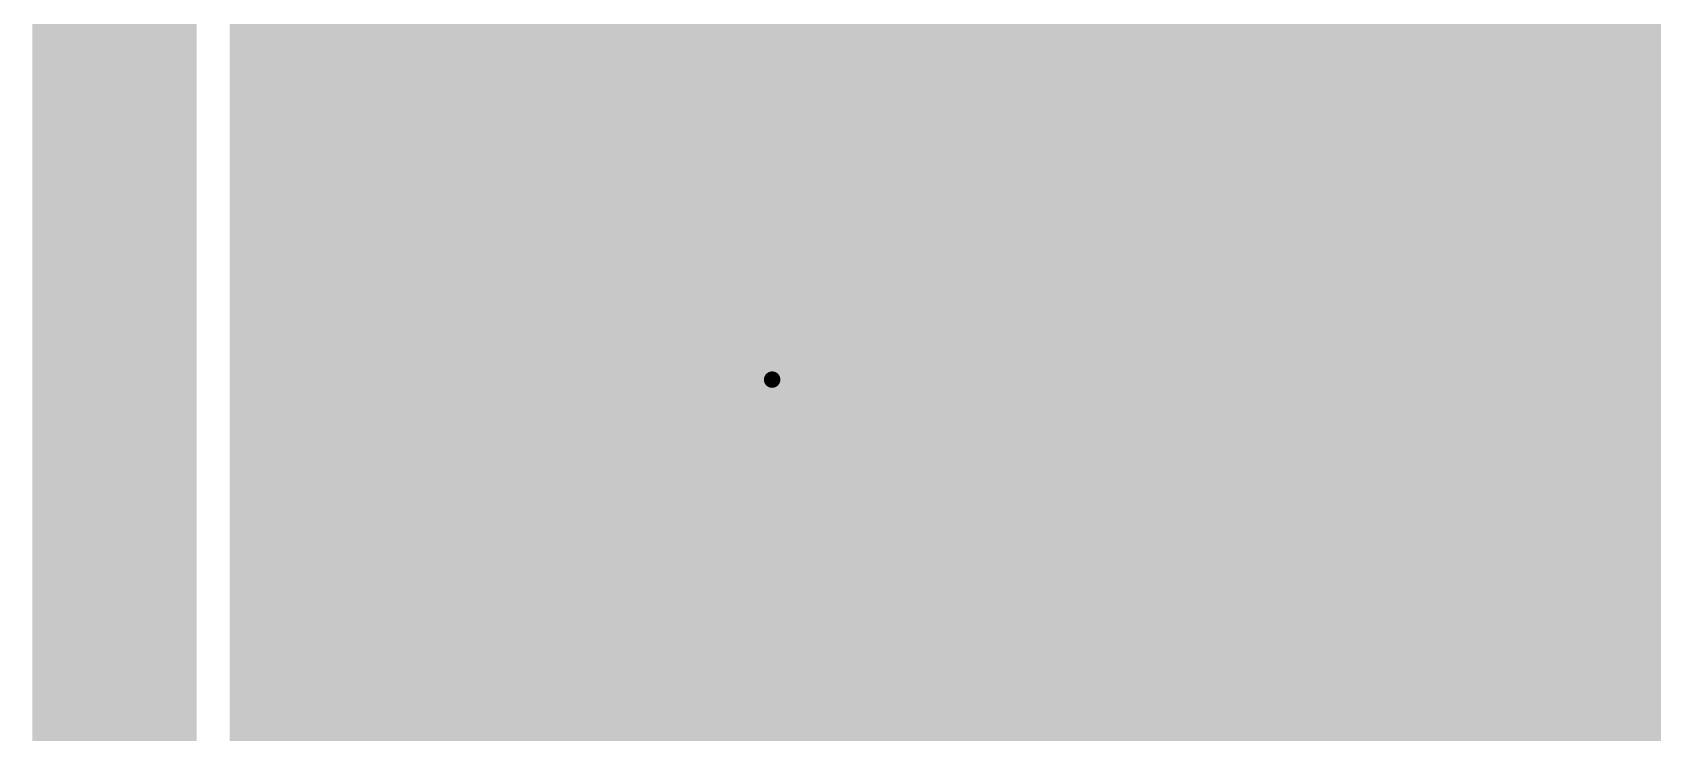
# Model space of a CAD drawing. Extents: x -1 to 119, y -42 to 51.
# Drawn here: x -0.64 to 11.88, y 7.43 to 12.84 of the extents above; entities that cross this region are included whole.
import ezdxf

# ---------------------------------------------------------------- set-up
doc = ezdxf.new("R2010")
doc.units = 0
doc.header["$MEASUREMENT"] = 0
doc.layers.get('0').update_dxf_attribs({"linetype": 'CONTINUOUS'})
for name, color, linetype in [('22-304-0_BOT', 7, 'CONTINUOUS'), ('22-304-0_DRD', 7, 'CONTINUOUS'), ('22-304-0_GND', 6, 'CONTINUOUS'), ('22-304-0_IN1', 4, 'CONTINUOUS'), ('22-304-0_SMB', 3, 'CONTINUOUS'), ('22-304-0_SMT', 5, 'CONTINUOUS'), ('22-304-0_SPT', 10, 'CONTINUOUS'), ('22-304-0_SST', 14, 'CONTINUOUS'), ('22-304-0_TOP', 9, 'CONTINUOUS'), ('THRUHOLE_TAP', 11, 'CONTINUOUS')]:
    doc.layers.add(name, color=color, linetype=linetype)

# ---------------------------------------------------------------- blocks, each defined once
blk = doc.blocks.new('ROUND_18')
at = {"const_width": 3.50012}
blk.add_lwpolyline([(-1.75006, 0, 1), (1.75006, 0, 1)], format="xyb", close=True, dxfattribs=at)
blk = doc.blocks.new('ROUND_60')
at = {"const_width": 0.35052}
blk.add_lwpolyline([(-0.17526, 0, 1), (0.17526, 0, 1)], format="xyb", close=True, dxfattribs=at)
blk = doc.blocks.new('ROUND_64')
at = {"const_width": 0.35052}
blk.add_lwpolyline([(-0.17526, 0, 1), (0.17526, 0, 1)], format="xyb", close=True, dxfattribs=at)
blk = doc.blocks.new('ROUND_82')
at = {"const_width": 0.0635}
blk.add_lwpolyline([(-0.03175, 0, 1), (0.03175, 0, 1)], format="xyb", close=True, dxfattribs=at)
blk = doc.blocks.new('RECTANGLE_2')
blk.add_solid([(0.4826, 0.4064), (0.4826, -0.4064), (-0.4826, 0.4064), (-0.4826, -0.4064)])
blk = doc.blocks.new('RECTANGLE_6')
blk.add_solid([(0.4064, 0.4826), (0.4064, -0.4826), (-0.4064, 0.4826), (-0.4064, -0.4826)])
blk = doc.blocks.new('ROUND_87')
at = {"const_width": 0.10033}
blk.add_lwpolyline([(-0.050164, 0, 1), (0.050164, 0, 1)], format="xyb", close=True, dxfattribs=at)

msp = doc.modelspace()

# ---------------------------------------------------------------- linework, layer by layer
at = {"layer": '22-304-0_BOT', "const_width": 0.254}
for points in [[(1.016, 49.022), (1.016, 1.016)], [(1.2446, 44.2468), (1.2446, 5.75056)], [(1.4732, 43.50512), (1.4732, 6.49224)], [(1.7018, 43.053), (1.7018, 6.9469)], [(1.9304, 42.7101), (1.9304, 7.2898)], [(10.6172, 28.5623), (10.6172, 1.016)], [(10.8458, 28.5623), (10.8458, 1.016)], [(11.0744, 28.5623), (11.0744, 1.016)], [(11.303, 28.5623), (11.303, 1.016)], [(11.5316, 28.5623), (11.5316, 1.016)], [(11.7602, 28.5623), (11.7602, 1.016)], [(11.9888, 28.5623), (11.9888, 1.016)], [(2.159, 19.939), (2.159, 7.56666)], [(2.3876, 19.55546), (2.3876, 7.80034)], [(2.6162, 19.32686), (2.6162, 7.99592)], [(2.8448, 19.09826), (2.8448, 8.1661)], [(3.0734, 18.86966), (3.0734, 8.30834)], [(3.302, 18.40738), (3.302, 8.4328)], [(3.5306, 18.16608), (3.5306, 8.5344)], [(3.7592, 18.02892), (3.7592, 8.6233)], [(3.9878, 16.93926), (3.9878, 8.69188)], [(4.2164, 16.71066), (4.2164, 8.74776)], [(4.445, 16.48206), (4.445, 8.7884)], [(4.6736, 16.25346), (4.6736, 8.8138)], [(4.9022, 16.0274), (4.9022, 8.8265)], [(5.1308, 15.89532), (5.1308, 8.8265)], [(5.3594, 15.8623), (5.3594, 8.81126)], [(5.588, 15.8623), (5.588, 8.78332)], [(5.8166, 15.8623), (5.8166, 8.74014)], [(6.0452, 15.8623), (6.0452, 8.68426)], [(6.2738, 15.8623), (6.2738, 8.6106)], [(6.5024, 15.8623), (6.5024, 8.5217)], [(6.731, 15.8623), (6.731, 8.41502)], [(6.9596, 15.8623), (6.9596, 8.28802)], [(7.1882, 15.8623), (7.1882, 8.1407)], [(7.4168, 15.8623), (7.4168, 7.97052)], [(7.6454, 15.8623), (7.6454, 7.76732)], [(7.874, 15.8623), (7.874, 7.52856)], [(8.1026, 15.84706), (8.1026, 7.24408)], [(8.3312, 15.10538), (8.3312, 9.65708)], [(8.5598, 14.89964), (8.5598, 9.86536)], [(9.2456, 14.91488), (9.2456, 9.85012)], [(9.4742, 14.96822), (9.4742, 9.61898)], [(10.3886, 15.01394), (10.3886, 1.016)], [(8.7884, 14.8209), (8.7884, 9.94156)], [(9.017, 14.82598), (9.017, 9.93902)], [(9.7028, 14.84376), (9.7028, 1.016)], [(9.9314, 14.81328), (9.9314, 1.016)], [(10.16, 14.86408), (10.16, 1.016)], [(12.09294, 12.9032), (1.016, 12.9032)], [(12.27836, 12.6746), (1.016, 12.6746)], [(14.37386, 12.446), (1.016, 12.446)], [(13.93444, 12.2174), (1.016, 12.2174)], [(13.57122, 11.9888), (1.016, 11.9888)], [(13.44676, 11.7602), (1.016, 11.7602)], [(13.41628, 11.5316), (1.016, 11.5316)], [(13.46708, 11.303), (1.016, 11.303)], [(13.61694, 11.0744), (1.016, 11.0744)], [(21.40966, 10.8458), (1.016, 10.8458)], [(21.18106, 10.6172), (1.016, 10.6172)], [(21.0439, 10.3886), (1.016, 10.3886)], [(21.0312, 10.16), (1.016, 10.16)], [(8.72744, 9.9314), (1.016, 9.9314)], [(21.0312, 9.9314), (9.05002, 9.9314)], [(8.36422, 9.7028), (1.016, 9.7028)], [(21.0312, 9.7028), (9.41578, 9.7028)], [(8.23976, 9.4742), (1.016, 9.4742)], [(21.0312, 9.4742), (9.5377, 9.4742)], [(8.20928, 9.2456), (1.016, 9.2456)], [(21.0312, 9.2456), (9.56818, 9.2456)], [(8.26008, 9.017), (1.016, 9.017)], [(21.0312, 9.017), (9.51992, 9.017)], [(9.4742, 8.92302), (9.4742, 1.016)], [(4.44246, 8.7884), (1.016, 8.7884)], [(8.40994, 8.7884), (5.55498, 8.7884)], [(8.3312, 8.88238), (8.3312, 6.88848)], [(21.0312, 8.7884), (9.36752, 8.7884)], [(8.5598, 8.67664), (8.5598, 6.40842)], [(9.2456, 8.69188), (9.2456, 1.016)], [(3.58902, 8.5598), (1.016, 8.5598)], [(21.0312, 8.5598), (6.40842, 8.5598)], [(8.7884, 8.5979), (8.7884, 5.55498)], [(9.017, 8.60298), (9.017, 1.016)], [(3.1115, 8.3312), (1.016, 8.3312)], [(21.0312, 8.3312), (6.88848, 8.3312)], [(2.7559, 8.1026), (1.016, 8.1026)], [(21.0312, 8.1026), (7.24408, 8.1026)], [(2.46888, 7.874), (1.016, 7.874)], [(21.04898, 7.874), (7.52856, 7.874)], [(2.23012, 7.6454), (1.016, 7.6454)], [(21.20646, 7.6454), (7.76732, 7.6454)], [(2.02946, 7.4168), (1.016, 7.4168)], [(21.29536, 7.4168), (7.97052, 7.4168)]]:
    msp.add_lwpolyline(points, dxfattribs=at)
for points in [[(8.89, 9.95172, 0.4142136), (8.20928, 9.271)], [(9.57072, 9.271, 0.4142136), (8.89, 9.95172)], [(8.20928, 9.271, 0.4142136), (8.89, 8.59028)], [(8.89, 8.59028, 0.4142136), (9.57072, 9.271)], [(4.99872, 8.82904, 0.4142136), (1.1684, 4.99872)], [(8.82904, 4.99872, 0.4142136), (4.99872, 8.82904)]]:
    msp.add_lwpolyline(points, format="xyb", dxfattribs=at)
at = {"layer": '22-304-0_DRD'}
for points, const_width in [([(117.99062, 0), (0, 0), (0, 50.06086), (117.99062, 50.06086), (117.99062, 0)], 1.27), ([(4.445, 10.795), (4.445, 9.525)], 0.254), ([(5.715, 10.795), (4.445, 10.795)], 0.254), ([(5.715, 10.795), (4.445, 9.525)], 0.254), ([(5.715, 9.525), (4.445, 10.795)], 0.254), ([(5.715, 9.525), (5.715, 10.795)], 0.254), ([(8.255, 9.906), (8.255, 8.636)], 0.254), ([(9.525, 9.906), (8.255, 9.906)], 0.254), ([(9.525, 9.906), (8.255, 8.636)], 0.254), ([(9.525, 8.636), (8.255, 9.906)], 0.254), ([(9.525, 8.636), (9.525, 9.906)], 0.254), ([(4.445, 9.525), (5.715, 9.525)], 0.254), ([(8.255, 8.636), (9.525, 8.636)], 0.254)]:
    msp.add_lwpolyline(points, dxfattribs=dict(at, const_width=const_width))
at = {"layer": '22-304-0_GND', "const_width": 1.27}
msp.add_lwpolyline([(117.99062, 0), (0, 0), (0, 50.06086), (117.99062, 50.06086), (117.99062, 0)], dxfattribs=at)
at = {"layer": '22-304-0_IN1', "const_width": 0.254}
for points in [[(1.651, 49.022), (1.651, 1.27)], [(1.8796, 49.022), (1.8796, 1.27)], [(2.1082, 49.022), (2.1082, 1.27)], [(2.3368, 49.022), (2.3368, 1.27)], [(2.5654, 49.022), (2.5654, 1.27)], [(2.794, 49.022), (2.794, 1.27)], [(3.0226, 44.35094), (3.0226, 5.64642)], [(3.2512, 18.48612), (3.2512, 6.12648)], [(5.5372, 18.34134), (5.5372, 10.66292)], [(3.4798, 18.20926), (3.4798, 6.41858)], [(3.7084, 18.05432), (3.7084, 6.6294)], [(5.3086, 18.13052), (5.3086, 10.80008)], [(3.937, 17.96796), (3.937, 6.78688)], [(4.1656, 17.9324), (4.1656, 6.90372)], [(4.3942, 17.9324), (4.3942, 6.99008)], [(4.6228, 17.9324), (4.6228, 10.66292)], [(4.8514, 17.9451), (4.8514, 10.80008)], [(5.08, 18.0086), (5.08, 10.84072)], [(5.7658, 17.9324), (5.7658, 6.9342)], [(5.9944, 17.9324), (5.9944, 6.82498)], [(6.223, 17.9324), (6.223, 6.68274)], [(6.4516, 17.9324), (6.4516, 6.4897)], [(6.6802, 17.9324), (6.6802, 6.22554)], [(6.9088, 17.9324), (6.9088, 5.82422)], [(7.1374, 17.9324), (7.1374, 1.27)], [(7.366, 17.9324), (7.366, 1.27)], [(7.5946, 17.9324), (7.5946, 1.27)], [(7.8232, 17.9324), (7.8232, 12.91336)], [(7.84098, 12.9286), (1.651, 12.9286)], [(7.68858, 12.7), (1.651, 12.7)], [(7.6708, 12.573), (7.6708, 7.747)], [(12.065, 12.573), (8.128, 12.573), (8.128, 7.747)], [(23.76424, 12.5476), (8.128, 12.5476)], [(8.3566, 12.573), (8.3566, 7.747)], [(8.5852, 12.573), (8.5852, 7.747)], [(8.8138, 12.573), (8.8138, 7.747)], [(9.0424, 12.573), (9.0424, 7.747)], [(9.271, 12.573), (9.271, 7.747)], [(9.4996, 12.573), (9.4996, 7.747)], [(9.7282, 12.573), (9.7282, 7.747)], [(9.9568, 12.573), (9.9568, 7.747)], [(10.1854, 12.573), (10.1854, 7.747)], [(10.414, 12.573), (10.414, 7.747)], [(10.6426, 12.573), (10.6426, 7.747)], [(10.8712, 12.573), (10.8712, 7.747)], [(11.0998, 12.573), (11.0998, 7.747)], [(11.3284, 12.573), (11.3284, 7.747)], [(11.557, 12.573), (11.557, 7.747)], [(11.7856, 12.573), (11.7856, 7.747)], [(7.6708, 12.4714), (1.651, 12.4714)], [(23.93188, 12.319), (8.128, 12.319)], [(7.6708, 12.2428), (1.651, 12.2428)], [(13.67536, 12.0904), (8.128, 12.0904)], [(7.6708, 12.0142), (1.651, 12.0142)], [(7.6708, 11.7856), (1.651, 11.7856)], [(13.48994, 11.8618), (8.128, 11.8618)], [(7.6708, 11.557), (1.651, 11.557)], [(13.42136, 11.6332), (8.128, 11.6332)], [(13.43406, 11.4046), (8.128, 11.4046)], [(7.6708, 11.3284), (1.651, 11.3284)], [(13.53312, 11.176), (8.128, 11.176)], [(7.6708, 11.0998), (1.651, 11.0998)], [(13.79474, 10.9474), (8.128, 10.9474)], [(7.6708, 10.8712), (1.651, 10.8712)], [(4.59994, 10.6426), (1.651, 10.6426)], [(7.6708, 10.6426), (5.55752, 10.6426)], [(33.528, 10.7188), (8.128, 10.7188)], [(4.45008, 10.414), (1.651, 10.414)], [(7.6708, 10.414), (5.70992, 10.414)], [(17.05102, 10.4902), (8.128, 10.4902)], [(4.39928, 10.1854), (1.651, 10.1854)], [(7.6708, 10.1854), (5.75818, 10.1854)], [(16.81988, 10.2616), (8.128, 10.2616)], [(16.73098, 10.033), (8.128, 10.033)], [(4.42976, 9.9568), (1.651, 9.9568)], [(7.6708, 9.9568), (5.7277, 9.9568)], [(16.7259, 9.8044), (8.128, 9.8044)], [(4.55422, 9.7282), (1.651, 9.7282)], [(4.6228, 9.65708), (4.6228, 7.04596)], [(5.5372, 9.65708), (5.5372, 7.00786)], [(7.6708, 9.7282), (5.60578, 9.7282)], [(4.8514, 9.51992), (4.8514, 7.0739)], [(5.3086, 9.51992), (5.3086, 7.05612)], [(16.80464, 9.5758), (8.128, 9.5758)], [(4.91744, 9.4996), (1.651, 9.4996)], [(5.08, 9.47928), (5.08, 7.07898)], [(7.6708, 9.4996), (5.24002, 9.4996)], [(7.6708, 9.271), (1.651, 9.271)], [(17.01038, 9.3472), (8.128, 9.3472)], [(7.6708, 9.0424), (1.651, 9.0424)], [(21.80336, 9.1186), (8.128, 9.1186)], [(28.31592, 8.89), (8.128, 8.89)], [(7.6708, 8.8138), (1.651, 8.8138)], [(28.57754, 8.6614), (8.128, 8.6614)], [(7.6708, 8.5852), (1.651, 8.5852)], [(33.528, 8.4328), (8.128, 8.4328)], [(7.6708, 8.3566), (1.651, 8.3566)], [(33.528, 8.2042), (8.128, 8.2042)], [(7.6708, 8.128), (1.651, 8.128)], [(7.6708, 7.8994), (1.651, 7.8994)], [(21.49094, 7.9756), (8.128, 7.9756)], [(7.67588, 7.6708), (1.651, 7.6708)], [(8.382, 7.747), (8.128, 7.747)], [(21.34108, 7.747), (8.382, 7.747)], [(7.78764, 7.4422), (1.651, 7.4422)], [(7.8232, 7.40664), (7.8232, 1.27)]]:
    msp.add_lwpolyline(points, dxfattribs=at)
for points in [[(8.128, 13.0302, 0.4142136), (7.6708, 12.573)], [(5.08, 10.84072, 0.4142136), (4.39928, 10.16)], [(5.76072, 10.16, 0.4142136), (5.08, 10.84072)], [(4.39928, 10.16, 0.4142136), (5.08, 9.47928)], [(5.08, 9.47928, 0.4142136), (5.76072, 10.16)], [(7.6708, 7.747, 0.4142136), (8.128, 7.2898)]]:
    msp.add_lwpolyline(points, format="xyb", dxfattribs=at)
at = {"layer": '22-304-0_SST', "const_width": 0.1524}
for points in [[(7.8105, 9.9695), (7.8105, 12.8905), (6.1722, 12.8905), (6.1722, 9.9695), (7.8105, 9.9695)], [(9.7155, 9.9695), (9.7155, 12.8905), (8.0772, 12.8905), (8.0772, 9.9695), (9.7155, 9.9695)], [(11.6205, 9.9695), (11.6205, 12.8905), (9.9822, 12.8905), (9.9822, 9.9695), (11.6205, 9.9695)], [(4.88442, 12.5857), (5.90042, 12.2301), (5.90042, 12.70508)], [(2.39776, 12.10564), (2.39776, 12.58062), (3.07594, 12.34186), (3.07594, 12.22502), (2.05994, 12.22502)], [(5.22224, 11.3919), (5.22224, 11.86688), (5.90042, 11.63066), (5.90042, 11.51128), (4.88442, 11.51128)], [(2.56794, 11.32586), (2.56794, 11.68146), (2.73812, 11.74242), (2.90576, 11.74242), (3.07594, 11.68146), (3.07594, 11.32586), (2.90576, 11.26744), (2.73812, 11.26744), (2.05994, 11.50366)], [(4.6355, 10.9855), (1.7145, 10.9855), (1.7145, 9.3472), (4.6355, 9.3472), (4.6355, 10.9855)], [(7.8994, 9.70534), (7.8994, 9.34974), (8.06958, 9.23036), (8.23976, 9.23036), (8.4074, 9.34974), (8.4074, 9.70534), (7.3914, 9.70534)], [(9.1694, 9.70534), (9.1694, 9.34974), (9.33958, 9.23036), (9.50976, 9.23036), (9.6774, 9.34974), (9.6774, 9.70534), (8.6614, 9.70534)], [(9.9695, 9.7155), (9.9695, 6.7945), (11.6078, 6.7945), (11.6078, 9.7155), (9.9695, 9.7155)], [(11.8745, 9.7155), (11.8745, 6.7945), (13.5128, 6.7945), (13.5128, 9.7155), (11.8745, 9.7155)], [(7.8994, 9.40816), (7.3914, 9.23036)], [(9.1694, 9.40816), (8.6614, 9.23036)], [(7.3914, 8.74776), (8.4074, 8.39216), (8.4074, 8.86714)], [(8.6614, 8.74776), (9.6774, 8.39216), (9.6774, 8.86714)], [(7.8994, 7.97052), (7.8994, 7.61492), (7.73176, 7.55396), (7.56158, 7.55396), (7.3914, 7.61492), (7.3914, 7.97052), (7.56158, 8.02894), (7.73176, 8.02894), (8.4074, 7.79272)], [(9.1694, 7.61492), (9.33958, 7.55396), (9.50976, 7.55396), (9.6774, 7.61492), (9.6774, 7.97052), (9.50976, 8.02894), (9.33958, 8.02894), (9.1694, 7.97052), (9.1694, 7.61492), (9.00176, 7.55396), (8.83158, 7.55396), (8.6614, 7.61492), (8.6614, 7.97052), (8.83158, 8.02894), (9.00176, 8.02894), (9.1694, 7.97052)], [(16.256, 6.731), (16.002, 6.477), (9.144, 6.477), (8.128, 7.493)]]:
    msp.add_lwpolyline(points, dxfattribs=at)
at = {"layer": '22-304-0_TOP'}
for points, const_width in [([(4.99872, 44.99864), (1.8288, 41.82872), (1.8288, 40.005), (1.8288, 10.795), (2.4638, 10.16)], 1.27), ([(23.4188, 26.0731), (23.4188, 24.9428), (22.86, 24.384), (22.86, 21.336), (16.764, 15.24), (16.002, 15.24), (11.811, 11.049), (11.811, 10.16), (10.795, 9.144), (10.795, 8.9662)], 0.2032), ([(6.985, 19.05), (6.985, 12.1412)], 0.381), ([(8.89, 12.1412), (8.89, 15.494)], 0.2032), ([(10.795, 12.1412), (10.795, 12.827), (9.525, 14.097), (9.525, 15.113), (9.906, 15.494)], 0.2032), ([(10.795, 10.7188), (10.8458, 10.7188), (12.7, 12.573), (12.7, 13.208)], 0.2032), ([(6.985, 10.7188), (7.4168, 10.7188), (8.8392, 12.1412), (8.89, 12.1412)], 0.2032), ([(10.795, 10.7188), (8.89, 10.7188)], 0.381), ([(8.89, 9.271), (8.89, 10.7188)], 0.381), ([(2.4638, 10.16), (2.4638, 7.53618), (4.99872, 4.99872)], 1.27), ([(5.08, 10.16), (3.8862, 10.16)], 0.381), ([(10.795, 7.5438), (10.795, 5.461)], 0.381)]:
    msp.add_lwpolyline(points, dxfattribs=dict(at, const_width=const_width))

# ---------------------------------------------------------------- block references
at = {"layer": '22-304-0_BOT'}
for name, p in [('ROUND_60', (5.08, 10.16)), ('ROUND_60', (8.89, 9.271)), ('ROUND_18', (4.99872, 4.99872))]:
    msp.add_blockref(name, p, dxfattribs=at)
at = {"layer": '22-304-0_GND'}
for name, p in [('ROUND_82', (5.08, 10.16)), ('ROUND_64', (8.89, 9.271))]:
    msp.add_blockref(name, p, dxfattribs=at)
at = {"layer": '22-304-0_IN1'}
for p in [(5.08, 10.16), (8.89, 9.271)]:
    msp.add_blockref('ROUND_60', p, dxfattribs=at)
at = {"layer": '22-304-0_SMB'}
msp.add_blockref('ROUND_18', (4.99872, 4.99872), dxfattribs=at)
at = {"layer": '22-304-0_SMT'}
for name, p in [('RECTANGLE_2', (6.985, 12.1412)), ('RECTANGLE_2', (8.89, 12.1412)), ('RECTANGLE_2', (10.795, 12.1412)), ('RECTANGLE_2', (6.985, 10.7188)), ('RECTANGLE_2', (8.89, 10.7188)), ('RECTANGLE_2', (10.795, 10.7188)), ('RECTANGLE_6', (2.4638, 10.16)), ('RECTANGLE_6', (3.8862, 10.16)), ('RECTANGLE_2', (10.795, 8.9662)), ('ROUND_18', (4.99872, 4.99872)), ('RECTANGLE_2', (10.795, 7.5438))]:
    msp.add_blockref(name, p, dxfattribs=at)
at = {"layer": '22-304-0_SPT'}
for name, p in [('RECTANGLE_2', (6.985, 12.1412)), ('RECTANGLE_2', (8.89, 12.1412)), ('RECTANGLE_2', (10.795, 12.1412)), ('RECTANGLE_2', (6.985, 10.7188)), ('RECTANGLE_2', (8.89, 10.7188)), ('RECTANGLE_2', (10.795, 10.7188)), ('RECTANGLE_6', (2.4638, 10.16)), ('RECTANGLE_6', (3.8862, 10.16)), ('RECTANGLE_2', (10.795, 8.9662)), ('RECTANGLE_2', (10.795, 7.5438))]:
    msp.add_blockref(name, p, dxfattribs=at)
at = {"layer": '22-304-0_TOP'}
for name, p in [('RECTANGLE_2', (6.985, 12.1412)), ('RECTANGLE_2', (8.89, 12.1412)), ('RECTANGLE_2', (10.795, 12.1412)), ('RECTANGLE_2', (6.985, 10.7188)), ('RECTANGLE_2', (8.89, 10.7188)), ('RECTANGLE_2', (10.795, 10.7188)), ('RECTANGLE_6', (2.4638, 10.16)), ('RECTANGLE_6', (3.8862, 10.16)), ('ROUND_60', (5.08, 10.16)), ('ROUND_60', (8.89, 9.271)), ('RECTANGLE_2', (10.795, 8.9662)), ('ROUND_18', (4.99872, 4.99872)), ('RECTANGLE_2', (10.795, 7.5438))]:
    msp.add_blockref(name, p, dxfattribs=at)
at = {"layer": 'THRUHOLE_TAP'}
for p in [(5.08, 10.16), (8.89, 9.271)]:
    msp.add_blockref('ROUND_87', p, dxfattribs=at)

doc.saveas('drawing.dxf')
